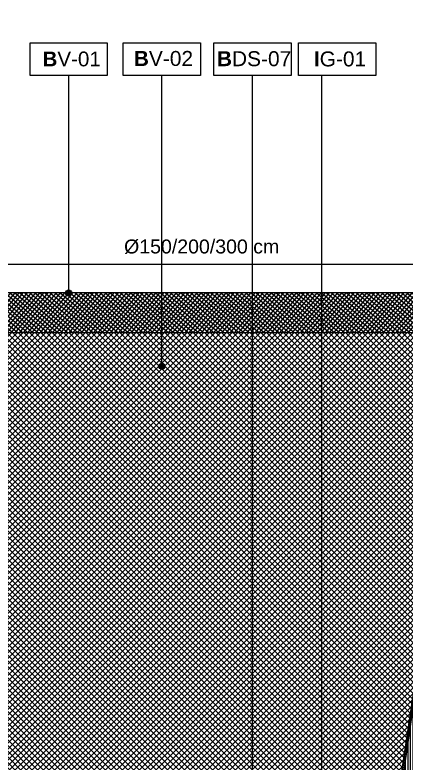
# Model space of a CAD drawing. Header units: metres. Extents: x -325 to 301, y -147 to 149.
# Drawn here: x 63.766 to 64.745, y 20.883 to 22.757 of the extents above; entities that cross this region are included whole.
import ezdxf

# ---------------------------------------------------------------- set-up
doc = ezdxf.new("R2010")
doc.units = ezdxf.units.M
doc.linetypes.add('ACAD_ISO03W100', pattern=[30, 12, -18])
doc.layers.get('Defpoints').update_dxf_attribs({"lineweight": 13})
doc.layers.add('-AUX_MON', color=3, linetype='Continuous', plot=False)
doc.layers.add('0-TX-1_25', color=7, linetype='Continuous', true_color=0x3f4f7f)
for name, color, linetype in [('02-L-Geotextile', 32, 'Continuous'), ('A-KEYPLAN_HATCH', 7, 'Continuous'), ('A_TEXT_2', 7, 'Continuous'), ('EIT_3 TR terra vegetal', 45, 'Continuous')]:
    doc.layers.add(name, color=color, linetype=linetype)
for name, color, linetype, lineweight in [('1-CM', 7, 'Continuous', 0), ('3-TR Seleccionat', 44, 'Continuous', 0), ('3-TR-recebo', 252, 'Continuous', 0)]:
    doc.layers.add(name, color=color, linetype=linetype, lineweight=lineweight)
doc.styles.add('Arial_4', font='arial.ttf', dxfattribs={"height": 1.8})
doc.styles.get("Standard").update_dxf_attribs({"font": 'arial.ttf'})
doc.dimstyles.new('ISO-25', dxfattribs={"dimtxt": 0.1, "dimasz": 0.1, "dimexe": 0.1, "dimexo": 0.1, "dimgap": 0.1, "dimtad": 1, "dimdec": 0, "dimlfac": 100, "dimzin": 9, "dimtxsty": 'Standard', "dimblk": 'OBLIQUE', "dimcen": 0.1, "dimadec": 0, "dimazin": 0, "dimtfac": 1, "dimtdec": 0, "dimtmove": 0, "dimatfit": 3, "dimldrblk": 'OBLIQUE', "dimfxl": 1, "dimarcsym": 0})

# ---------------------------------------------------------------- blocks, each defined once
blk = doc.blocks.new('hatch keyplan 2')
at = {"layer": 'A-KEYPLAN_HATCH'}
blk.add_lwpolyline([(0, 0.005476596624248486), (0.012874798693294, 0.005476596623793739), (0.012874798693294, -2.273736754432321e-13), (0, 0)], close=True, dxfattribs=at)
blk = doc.blocks.new('hatch keyplan')
at = {"layer": 'A-KEYPLAN_HATCH'}
blk.add_blockref('hatch keyplan 2', (1.430579833341536, 0.8521467901477053), dxfattribs=at)
blk = doc.blocks.new('B-V02')
at = {"layer": 'A-KEYPLAN_HATCH'}
blk.add_blockref('hatch keyplan', (-1.430579833341536, -0.8521467901477053), dxfattribs=at)
at = {"layer": 'A_TEXT_2', "insert": (-0.000797730798460905, 0.004122186061006561), "char_height": 0.0025, "attachment_point": 1}
blk.add_mtext_dynamic_manual_height_columns('\\pi0.00255;{\\fArial|b1|i0|c0|p34;B}V-02', width=0.01456192034901793, gutter_width=0.015, heights=[0], dxfattribs=at)
blk = doc.blocks.new('POINT')
at = {"layer": '0-TX-1_25'}
h = blk.add_hatch(dxfattribs=at)
h.set_pattern_fill('ANGLE', color=256)
h.set_pattern_definition([(0, (-83.74681484067048, -12.72584030761209), (0, 6.985), [5.08, -1.905]), (90, (-83.74681484067048, -12.72584030761209), (-6.985, 4.277078946022131e-16), [5.08, -1.905])])
edge = h.paths.add_edge_path()
edge.add_arc((0, 0), 0.0075, 0, 360)
h = blk.add_hatch(color=256, dxfattribs=at)
h.dxf.hatch_style = 1
edge = h.paths.add_edge_path()
edge.add_arc((0, 0), 0.0075, 0, 360)
blk.add_circle((0, 0), 0.0075, dxfattribs=at)
blk = doc.blocks.new('B-V01')
at = {"layer": 'A-KEYPLAN_HATCH'}
blk.add_blockref('hatch keyplan', (-1.430579833437449, -0.8521467901477053), dxfattribs=at)
at = {"layer": 'A_TEXT_2', "lineweight": 211, "insert": (-0.0007911714825610261, 0.004018987603517488), "char_height": 0.002458832335329342, "attachment_point": 1, "line_spacing_factor": 0.9385317878468563, "style": 'Arial_4'}
blk.add_mtext_dynamic_manual_height_columns('\\pi0.00285;{\\fArial|b1|i0|c0|p34;B}V-01', width=0.01456192034901793, gutter_width=0.015, heights=[0], dxfattribs=at)
blk = doc.blocks.new('IG01')
at = {"layer": 'A-KEYPLAN_HATCH', "xscale": 10, "yscale": 10, "zscale": 10}
blk.add_blockref('hatch keyplan', (-14.30579833341537, -8.521467901477052), dxfattribs=at)
at = {"layer": 'A_TEXT_2', "insert": (-0.007977307986635651, 0.04045896306516727), "char_height": 0.025, "attachment_point": 1}
blk.add_mtext_dynamic_manual_height_columns('\\pi0.03354;{\\fArial|b1|i0|c0|p34;I}G-01', width=0.1456192034901793, gutter_width=0.15, heights=[0], dxfattribs=at)
blk = doc.blocks.new('_Oblique')
at = {"color": 0, "lineweight": -2}
blk.add_line((-0.499999999995058, -0.4999999998130015), (0.500000000028669, 0.500000000163238), dxfattribs=at)
blk = doc.blocks.new('*D2142')
at = {"layer": '0-TX-1_25', "color": 0, "lineweight": -2, "transparency": 16777216}
for p, q in [((63.6004471002901, 22.08543023154279), (63.6004471002901, 22.15725537229624)), ((64.86594710147453, 22.08543023154279), (64.86594710147453, 22.15725537229624)), ((63.6004471002901, 22.13225537229624), (64.86594710147453, 22.13225537229624))]:
    blk.add_line(p, q, dxfattribs=at)
at = {"layer": 'Defpoints', "color": 0, "transparency": 16777216}
for p in [(64.86594710147453, 22.13225537229624), (63.6004471002901, 22.06043023154279), (64.86594710147453, 22.06043023154279)]:
    blk.add_point(p, dxfattribs=at)
at = {"layer": '0-TX-1_25', "color": 0, "lineweight": -2, "transparency": 16777216, "xscale": 0.025, "yscale": 0.025, "zscale": 0.025, "rotation": 180}
blk.add_blockref('_Oblique', (63.6004471002901, 22.13225537229624), dxfattribs=at)
at = {"layer": '0-TX-1_25', "color": 0, "lineweight": -2, "transparency": 16777216, "xscale": 0.025, "yscale": 0.025, "zscale": 0.025}
blk.add_blockref('_Oblique', (64.86594710147453, 22.13225537229624), dxfattribs=at)
at = {"layer": '0-TX-1_25', "color": 0, "transparency": 16777216, "insert": (64.23319710088231, 22.17610428089106), "char_height": 0.035, "attachment_point": 5}
blk.add_mtext('%%C150/200/300 cm', dxfattribs=at)
blk = doc.blocks.new('B-DS07')
at = {"layer": 'A-KEYPLAN_HATCH'}
blk.add_blockref('hatch keyplan', (-1.430579833341536, -0.8521467901477053), dxfattribs=at)
at = {"layer": 'A_TEXT_2', "insert": (-0.0007977306934924266, 0.004083503112212838), "char_height": 0.0025, "attachment_point": 1}
blk.add_mtext_dynamic_manual_height_columns('\\pi0.00128;{\\fArial|b1|i0|c0|p34;B}DS-07', width=0.01456192034901793, gutter_width=0.015, heights=[0], dxfattribs=at)

msp = doc.modelspace()

# ---------------------------------------------------------------- hatches: boundary and pattern name
at = {"layer": '3-TR Seleccionat'}
h = msp.add_hatch(dxfattribs=at)
h.set_pattern_fill('ANSI31', color=256, scale=0.002, angle=225, style=0)
h.set_pattern_definition([(270, (441139.7760177886, -650815.0060031248), (-0.00635, -1.734723475976807e-18), [])])
h.paths.add_polyline_path([(64.8079300394395, 19.00873812584505), (64.60834199929445, 19.96043023154279), (63.85255220055002, 19.96043023154279), (63.61945598668057, 21.58042991498475), (62.81883020480718, 21.58042971085115), (62.81883020480723, 19.0087381265639)])
h.paths.add_polyline_path([(64.84231306043449, 21.58043021274953), (64.60834199929445, 19.96043023154279), (64.80920793470463, 19.00873812625365), (65.81883016015794, 19.0087381261553), (65.81883024945647, 21.58043043076142)])
at = {"layer": '3-TR-recebo'}
h = msp.add_hatch(dxfattribs=at)
h.set_pattern_fill('_USER', color=256, scale=0.007999999999999995, angle=230.5314970636029, style=0, double=1, pattern_type=0)
h.set_pattern_definition([(230.5314970636029, (67.64518486172574, 21.96420995558411), (0.006175793091558681, -0.005085231527694297), []), (320.5314970636028, (67.64518486172574, 21.96420995558411), (0.005085231527694298, 0.00617579309155868), [])])
h.paths.add_polyline_path([(63.6004471002901, 22.06043023154279), (63.6004471002901, 21.96043023154279), (64.86081256095257, 21.96127448737074), (64.86044709955436, 22.06043023154279)])
at = {"layer": 'EIT_3 TR terra vegetal'}
h = msp.add_hatch(dxfattribs=at)
h.set_pattern_fill('_USER', color=256, scale=0.01, angle=45.00000000000005, style=0, double=1, pattern_type=0)
h.set_pattern_definition([(45.00000000000005, (-205.1398111369926, 53.83832051372156), (-0.007071067811865481, 0.007071067811865469), []), (135.0000000000001, (-205.1398111369926, 53.83832051372156), (-0.00707106781186547, -0.007071067811865481), [])])
h.paths.add_polyline_path([(63.58972877146094, 21.78042990740408), (63.83051917568791, 20.16043023154279), (64.63102789414536, 20.16043023154279), (64.87219005368169, 21.7806082015363), (64.8633631609166, 21.78043021837833), (64.86044709955436, 21.96075119508767), (64.72623388537994, 21.96043023154279), (63.86124338833685, 21.960430231518), (63.6004471002901, 21.96042672909657), (63.5955641365703, 21.78042990889219)])

# ---------------------------------------------------------------- linework, layer by layer
at = {"layer": '-AUX_MON'}
for radius in [1.660836223737217, 1.540138442924032]:
    msp.add_circle((64.23044709992696, 21.73543032151288), radius, dxfattribs=at)
at = {"layer": '0-TX-1_25'}
for points in [[(63.90022792434399, 22.06043023154279), (63.90022792434399, 22.60469294267346)], [(64.13346347172114, 21.8766601750526), (64.13346347172114, 22.60469294267346)], [(64.36060011185782, 20.07443261852944), (64.36060011185782, 22.60469294267346)], [(64.53387422364028, 20.16043023154279), (64.5338742236403, 22.60469294266888)]]:
    msp.add_lwpolyline(points, dxfattribs=at)
at = {"layer": '02-L-Geotextile', "linetype": 'ACAD_ISO03W100', "ltscale": 0.002, "const_width": 0.005}
msp.add_lwpolyline([(64.87219005368169, 21.7806082015363), (64.63037502415654, 20.16043023154279)], dxfattribs=at)
at = {"layer": '1-CM'}
for points in [[(64.86044709955436, 22.06043023154279), (63.6004471002901, 22.06043023154279)], [(64.86044709955436, 21.96043023154279), (63.6004471002901, 21.96043023154279)], [(64.72623388537994, 21.96043023154279), (63.86124338833685, 21.96043023154279)], [(64.87219005368169, 21.7806082015363), (64.60834199929445, 19.96043023154279)]]:
    msp.add_lwpolyline(points, dxfattribs=at)

# ---------------------------------------------------------------- block references
at = {"layer": '0-TX-1_25', "xscale": 15, "yscale": 15, "zscale": 15}
for name, p in [('B-V01', (63.80366693558298, 22.60469294267516)), ('B-V02', (64.03690248152142, 22.60469294267516)), ('B-DS07', (64.26403912165817, 22.60469294267516))]:
    msp.add_blockref(name, p, dxfattribs=at)
at = {"layer": '0-TX-1_25'}
for p in [(63.90022792434399, 22.06043023154279), (64.13346347172114, 21.8766601750526)]:
    msp.add_blockref('POINT', p, dxfattribs=at)
at = {"layer": '1-CM', "xscale": 1.5, "yscale": 1.5, "zscale": 1.5}
msp.add_blockref('IG01', (64.47590534161986, 22.60469294267058), dxfattribs=at)

# ---------------------------------------------------------------- dimensions: what is measured, and where the dimension line sits
at = {"layer": '0-TX-1_25'}
dim = msp.add_linear_dim(base=(64.86594710147453, 22.13225537229624), p1=(63.6004471002901, 22.06043023154279), p2=(64.86594710147453, 22.06043023154279), text='%%C150/200/300 cm', dimstyle='ISO-25', override={"dimtxt": 0.035, "dimasz": 0.025, "dimexe": 0.025, "dimexo": 0.025, "dimgap": 0.025, "dimblk1": 'Oblique', "dimblk2": 'Oblique', "dimsah": 1, "dimfxl": 0.1, "dimfxlon": 1, "dimarcsym": 1}, dxfattribs=at)
dim.commit()
dim.dimension.update_dxf_attribs({"geometry": '*D2142', "text_midpoint": (64.23319710088231, 22.17610428089106)})

doc.saveas('drawing.dxf')
